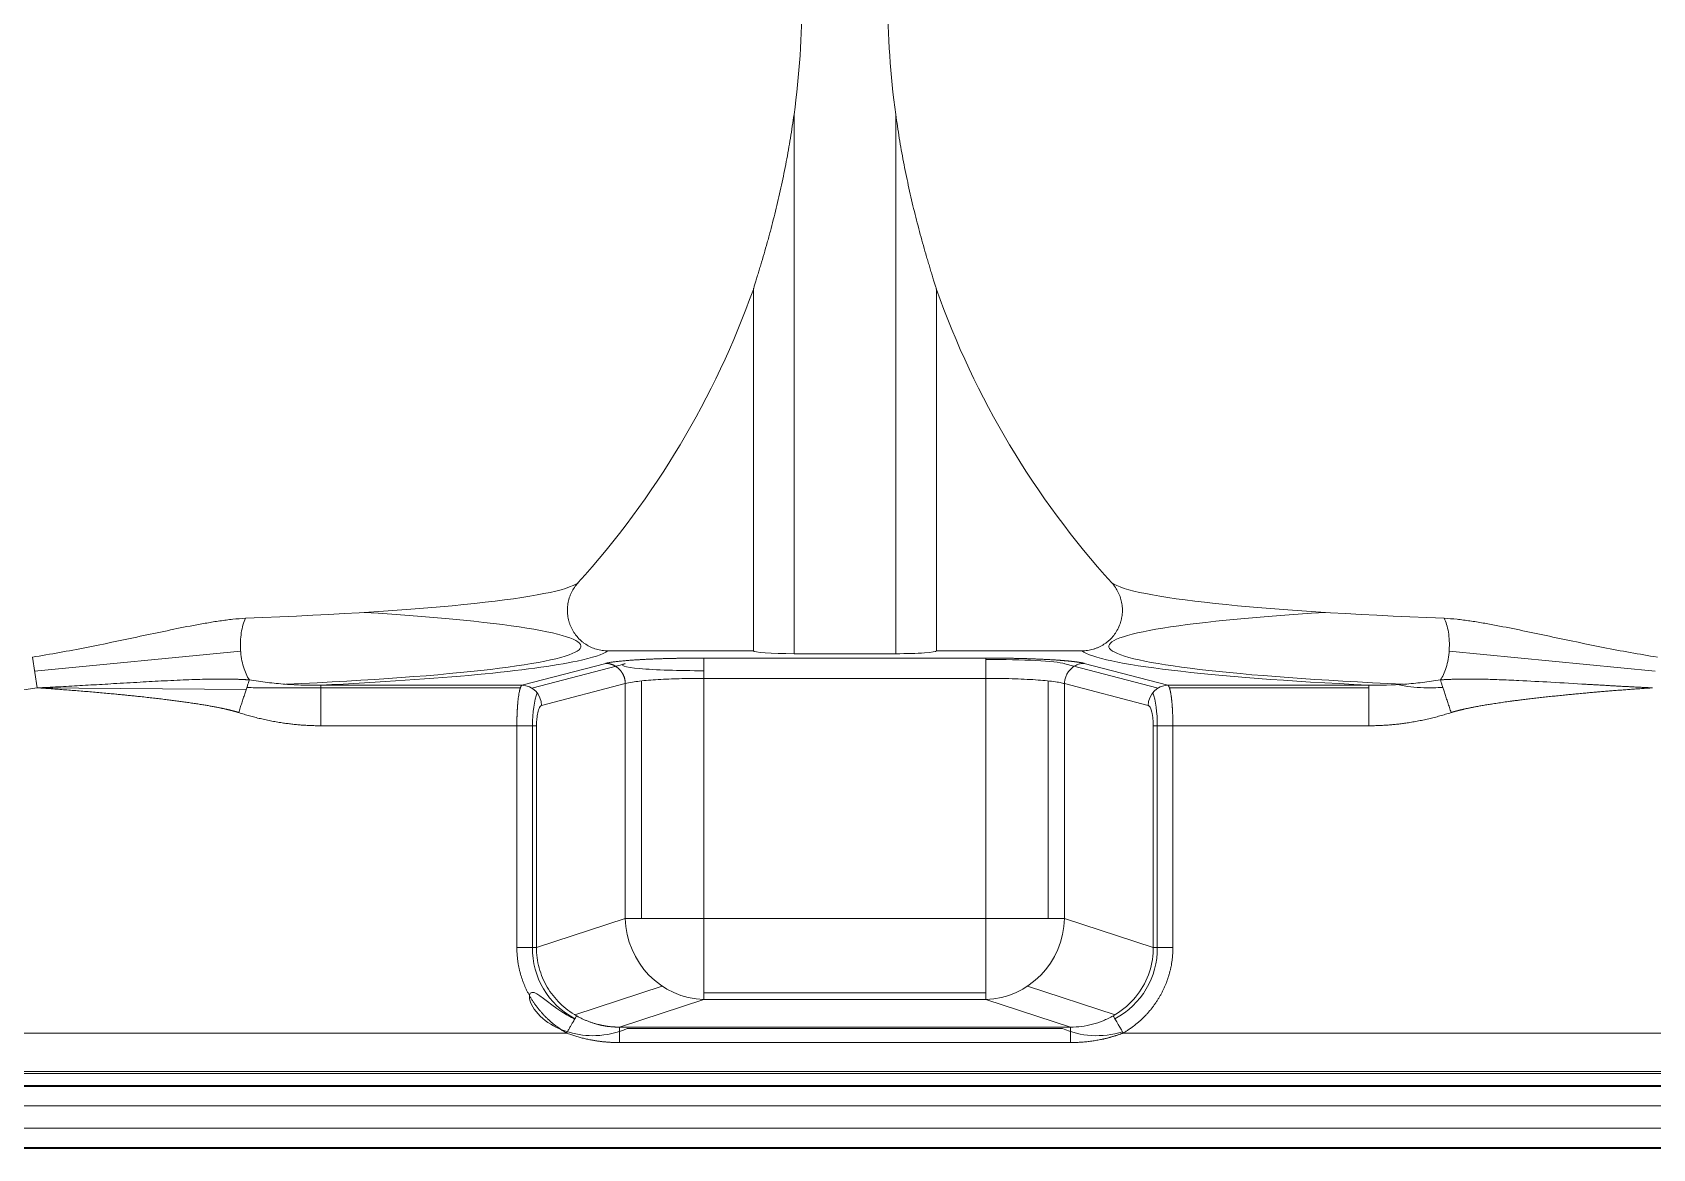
# Model space of a CAD drawing. Header units: millimetres. Extents: x 409 to 2276, y 1039 to 1674.
# Drawn here: x 1660.65 to 1700.48, y 1388.84 to 1416.27 of the extents above; entities that cross this region are included whole.
import ezdxf

# ---------------------------------------------------------------- set-up
doc = ezdxf.new("R2010")
doc.units = ezdxf.units.MM
doc.layers.add('粗实线层', color=7, linetype='Continuous', lineweight=35)

msp = doc.modelspace()

# ---------------------------------------------------------------- linework, layer by layer
at = {"layer": '粗实线层', "lineweight": 20}
for p, q in [((1679.376, 1414.256), (1679.376, 1401)), ((1681.876, 1401), (1681.876, 1414.256)), ((1678.376, 1409.954), (1678.376, 1401.07)), ((1682.876, 1401.07), (1682.876, 1409.954)), ((1660.654, 1400.917), (1660.772, 1400.161)), ((1665.774, 1401.061), (1660.709, 1400.569)), ((1672.688, 1400.226), (1674.746, 1400.763)), ((1675.223, 1400.755), (1672.927, 1400.156)), ((1678.376, 1401.07), (1674.803, 1401.07)), ((1677.161, 1400.893), (1684.092, 1400.893)), ((1677.161, 1400.893), (1677.161, 1400.394)), ((1681.876, 1401), (1679.376, 1401)), ((1686.45, 1401.07), (1682.876, 1401.07)), ((1688.325, 1400.156), (1686.03, 1400.755)), ((1686.506, 1400.763), (1688.565, 1400.226)), ((1700.544, 1400.569), (1695.479, 1401.065)), ((1675.626, 1394.494), (1675.626, 1400.332)), ((1677.161, 1400.394), (1684.092, 1400.394)), ((1677.161, 1394.494), (1677.161, 1400.394)), ((1684.092, 1400.394), (1684.092, 1394.494)), ((1685.626, 1400.331), (1685.626, 1394.494)), ((1660.775, 1400.161), (1665.911, 1400.124)), ((1666.333, 1400.161), (1672.649, 1400.161)), ((1672.688, 1400.226), (1667.744, 1400.226)), ((1673.171, 1399.727), (1675.229, 1400.265)), ((1675.229, 1394.494), (1675.229, 1400.265)), ((1686.023, 1400.265), (1686.023, 1394.494)), ((1686.023, 1400.265), (1688.082, 1399.727)), ((1693.509, 1400.226), (1688.565, 1400.226)), ((1688.604, 1400.161), (1693.509, 1400.161)), ((1693.509, 1399.229), (1693.509, 1400.226)), ((1672.563, 1399.229), (1667.744, 1399.229)), ((1672.563, 1399.229), (1673.046, 1399.229)), ((1672.563, 1393.781), (1672.563, 1399.229)), ((1672.947, 1393.781), (1672.947, 1399.229)), ((1673.046, 1393.781), (1673.046, 1399.229)), ((1688.689, 1399.229), (1688.206, 1399.229)), ((1688.206, 1399.229), (1688.206, 1393.781)), ((1688.306, 1399.229), (1688.306, 1393.781)), ((1693.509, 1399.229), (1688.689, 1399.229)), ((1688.689, 1399.229), (1688.689, 1393.781)), ((1673.046, 1393.781), (1675.229, 1394.494)), ((1677.161, 1394.494), (1675.229, 1394.494)), ((1684.092, 1394.494), (1677.161, 1394.494)), ((1677.161, 1394.494), (1677.161, 1392.501)), ((1684.092, 1394.494), (1686.023, 1394.494)), ((1684.092, 1394.494), (1684.092, 1392.501)), ((1688.206, 1393.781), (1686.023, 1394.494)), ((1676.137, 1392.828), (1673.987, 1392.126)), ((1685.116, 1392.828), (1687.266, 1392.126)), ((1675.082, 1391.823), (1677.161, 1392.501)), ((1684.092, 1392.661), (1677.161, 1392.661)), ((1684.092, 1392.501), (1677.161, 1392.501)), ((1686.171, 1391.823), (1684.092, 1392.501)), ((1631.784, 1391.677), (1673.786, 1391.677)), ((1686.171, 1391.823), (1675.082, 1391.823)), ((1675.275, 1391.786), (1685.976, 1391.786)), ((1687.467, 1391.677), (1729.468, 1391.677)), ((1686.171, 1391.442), (1675.082, 1391.442)), ((1638.796, 1390.728), (1722.457, 1390.728)), ((1631.73, 1390.386), (1729.523, 1390.386)), ((1729.523, 1390.361), (1631.73, 1390.361)), ((1638.797, 1390.678), (1722.456, 1390.678)), ((1631.73, 1389.886), (1729.523, 1389.886)), ((1632.091, 1389.335), (1729.162, 1389.335)), ((1729.162, 1388.861), (1632.091, 1388.861)), ((1632.091, 1388.836), (1729.162, 1388.836))]:
    msp.add_line(p, q, dxfattribs=at)
for centre, radius, start, end in [((1658.126, 1417.161), 21.448, 352.2163, 0), ((1703.126, 1417.161), 21.448, 180, 187.7837), ((1658.126, 1417.161), 21.494, 317.867, 340.4099), ((1703.126, 1417.161), 21.494, 199.5901, 222.133), ((1658.126, 1417.161), 17.205, 261.1539, 278.8461)]:
    msp.add_arc(centre, radius, start, end, dxfattribs=at)
for centre, major_axis, ratio, start_param, end_param in [((1658.126, 1402.847), (16.011, 0), 0.069756, 5.218735, 6.18907), ((1703.126, 1402.847), (16.011, 0), 0.069756, 3.235708, 4.206043), ((1658.126, 1401.183), (-16.011, 0), 0.069756, 2.150258, 3.981632), ((1703.126, 1401.183), (-16.011, 0), 0.069756, 5.443277, 7.274399), ((1658.126, 1401.183), (16.755, 0), 0.069756, 5.323749, 5.96652), ((1658.126, 1401.183), (16.755, 0), 0.069756, 5.96652, 6.186275), ((1677.161, 1400.721), (-2, 0), 0.069927, 6.033748, 7.853982), ((1679.376, 1401.07), (-1, 0), 0.069927, 0, 1.570796), ((1681.876, 1401.07), (-1, 0), 0.069927, 1.570796, 3.141593), ((1684.092, 1400.721), (-2, 0), 0.069927, 3.391029, 4.712389), ((1703.126, 1401.183), (16.755, 0), 0.069756, 3.238503, 4.101029), ((1672.688, 1399.727), (-0.126, 0.484), 0.96373, 4.465994, 6.018735), ((1673.215, 1399.229), (0, 1), 0.267949, 0.6233, 1.570796), ((1688.565, 1399.727), (0.126, 0.484), 0.96373, 0.26445, 1.817191), ((1688.038, 1399.229), (0, 1), 0.267949, 4.712389, 5.659885), ((1677.161, 1394.494), (-0.621, 1.901), 0.962495, 1.266303, 2.81454), ((1684.092, 1394.494), (-0.621, -1.901), 0.962495, 0.327053, 1.87529), ((1675.017, 1393.794), (1.975, 0.645), 0.962495, 2.820948, 3.888735), ((1686.235, 1393.794), (-1.975, 0.645), 0.962495, 2.394452, 3.462237), ((1687.467, 1391.677), (0.251, -0.432), 0.000002, 3.348724, 4.712391)]:
    msp.add_ellipse(centre, major_axis=major_axis, ratio=ratio, start_param=start_param, end_param=end_param, dxfattribs=at)
for points, degree, knots in [([(1678.376, 1409.954), (1678.376, 1409.956), (1678.377, 1409.961), (1678.38, 1409.971), (1678.381, 1409.975), (1678.384, 1409.984), (1678.385, 1409.989), (1678.39, 1410.006), (1678.394, 1410.019), (1678.402, 1410.047), (1678.407, 1410.063), (1678.417, 1410.095), (1678.422, 1410.113), (1678.433, 1410.148), (1678.439, 1410.167), (1678.457, 1410.224), (1678.469, 1410.263), (1678.494, 1410.346), (1678.507, 1410.388), (1678.533, 1410.473), (1678.546, 1410.516), (1678.586, 1410.648), (1678.612, 1410.737), (1678.665, 1410.918), (1678.691, 1411.01), (1678.73, 1411.15), (1678.743, 1411.196), (1678.769, 1411.29), (1678.781, 1411.337), (1678.819, 1411.477), (1678.843, 1411.571), (1678.891, 1411.759), (1678.915, 1411.854), (1678.984, 1412.138), (1679.027, 1412.328), (1679.11, 1412.71), (1679.149, 1412.902), (1679.223, 1413.286), (1679.257, 1413.479), (1679.32, 1413.867), (1679.35, 1414.061), (1679.376, 1414.256)], 3, [0, 0, 0, 0, 0.015625, 0.015625, 0.023438, 0.023438, 0.03125, 0.03125, 0.046875, 0.046875, 0.0625, 0.0625, 0.078125, 0.078125, 0.09375, 0.09375, 0.125, 0.125, 0.15625, 0.15625, 0.1875, 0.1875, 0.25, 0.25, 0.3125, 0.3125, 0.34375, 0.34375, 0.375, 0.375, 0.4375, 0.4375, 0.5, 0.5, 0.625, 0.625, 0.75, 0.75, 0.875, 0.875, 1, 1, 1, 1]), ([(1681.876, 1414.256), (1681.903, 1414.061), (1681.932, 1413.867), (1681.996, 1413.478), (1682.03, 1413.285), (1682.104, 1412.899), (1682.143, 1412.706), (1682.206, 1412.418), (1682.227, 1412.322), (1682.271, 1412.131), (1682.293, 1412.036), (1682.34, 1411.846), (1682.363, 1411.752), (1682.411, 1411.564), (1682.436, 1411.47), (1682.485, 1411.284), (1682.511, 1411.191), (1682.562, 1411.008), (1682.588, 1410.916), (1682.628, 1410.78), (1682.641, 1410.735), (1682.668, 1410.646), (1682.681, 1410.601), (1682.707, 1410.513), (1682.72, 1410.47), (1682.746, 1410.384), (1682.759, 1410.342), (1682.784, 1410.261), (1682.797, 1410.222), (1682.814, 1410.166), (1682.819, 1410.148), (1682.83, 1410.112), (1682.836, 1410.095), (1682.846, 1410.063), (1682.85, 1410.047), (1682.859, 1410.019), (1682.863, 1410.006), (1682.868, 1409.989), (1682.869, 1409.984), (1682.872, 1409.975), (1682.873, 1409.971), (1682.875, 1409.961), (1682.876, 1409.956), (1682.876, 1409.954)], 3, [0, 0, 0, 0, 0.125, 0.125, 0.25, 0.25, 0.375, 0.375, 0.4375, 0.4375, 0.5, 0.5, 0.5625, 0.5625, 0.625, 0.625, 0.6875, 0.6875, 0.75, 0.75, 0.78125, 0.78125, 0.8125, 0.8125, 0.84375, 0.84375, 0.875, 0.875, 0.90625, 0.90625, 0.921875, 0.921875, 0.9375, 0.9375, 0.953125, 0.953125, 0.96875, 0.96875, 0.976562, 0.976562, 0.984375, 0.984375, 1, 1, 1, 1]), ([(1674.066, 1402.742), (1674.034, 1402.706), (1673.974, 1402.63), (1673.927, 1402.547), (1673.9, 1402.493), (1673.895, 1402.482), (1673.886, 1402.46), (1673.881, 1402.449), (1673.868, 1402.415), (1673.859, 1402.392), (1673.838, 1402.324), (1673.827, 1402.277), (1673.815, 1402.206), (1673.812, 1402.182), (1673.807, 1402.134), (1673.806, 1402.11), (1673.804, 1402.038), (1673.809, 1401.942), (1673.828, 1401.848), (1673.844, 1401.79), (1673.847, 1401.778), (1673.855, 1401.755), (1673.866, 1401.721), (1673.879, 1401.687), (1673.908, 1401.621), (1673.931, 1401.579), (1673.962, 1401.528), (1673.969, 1401.518), (1673.983, 1401.498), (1673.99, 1401.488), (1674.011, 1401.459), (1674.026, 1401.44), (1674.073, 1401.385), (1674.106, 1401.351), (1674.16, 1401.303), (1674.179, 1401.288), (1674.217, 1401.259), (1674.237, 1401.245), (1674.298, 1401.206), (1674.382, 1401.159), (1674.471, 1401.125), (1674.541, 1401.105), (1674.564, 1401.099), (1674.612, 1401.088), (1674.635, 1401.084), (1674.707, 1401.074), (1674.755, 1401.07), (1674.803, 1401.07)], 3, [0, 0, 0, 0, 0.0625, 0.125, 0.125, 0.140625, 0.140625, 0.15625, 0.15625, 0.1875, 0.1875, 0.25, 0.25, 0.28125, 0.28125, 0.3125, 0.3125, 0.375, 0.4375, 0.4375, 0.453125, 0.453125, 0.46875, 0.5, 0.5, 0.5625, 0.5625, 0.578125, 0.578125, 0.59375, 0.59375, 0.625, 0.625, 0.6875, 0.6875, 0.71875, 0.71875, 0.75, 0.75, 0.8125, 0.875, 0.875, 0.90625, 0.90625, 0.9375, 0.9375, 1, 1, 1, 1]), ([(1686.45, 1401.07), (1686.498, 1401.07), (1686.594, 1401.077), (1686.687, 1401.098), (1686.745, 1401.115), (1686.757, 1401.118), (1686.78, 1401.126), (1686.791, 1401.13), (1686.825, 1401.143), (1686.847, 1401.152), (1686.913, 1401.182), (1686.954, 1401.205), (1687.015, 1401.244), (1687.034, 1401.258), (1687.073, 1401.287), (1687.092, 1401.303), (1687.146, 1401.35), (1687.213, 1401.419), (1687.27, 1401.496), (1687.322, 1401.578), (1687.344, 1401.621), (1687.383, 1401.708), (1687.399, 1401.754), (1687.415, 1401.812), (1687.418, 1401.823), (1687.423, 1401.847), (1687.426, 1401.859), (1687.433, 1401.894), (1687.437, 1401.918), (1687.446, 1401.989), (1687.448, 1402.037), (1687.447, 1402.109), (1687.446, 1402.133), (1687.441, 1402.181), (1687.438, 1402.205), (1687.426, 1402.277), (1687.404, 1402.37), (1687.368, 1402.459), (1687.326, 1402.546), (1687.302, 1402.588), (1687.249, 1402.668), (1687.219, 1402.706), (1687.186, 1402.742)], 3, [0, 0, 0, 0, 0.0625, 0.125, 0.125, 0.140625, 0.140625, 0.15625, 0.15625, 0.1875, 0.1875, 0.25, 0.25, 0.28125, 0.28125, 0.3125, 0.3125, 0.375, 0.4375, 0.4375, 0.5, 0.5, 0.5625, 0.5625, 0.578125, 0.578125, 0.59375, 0.59375, 0.625, 0.625, 0.6875, 0.6875, 0.71875, 0.71875, 0.75, 0.75, 0.8125, 0.875, 0.875, 0.9375, 0.9375, 1, 1, 1, 1]), ([(1665.891, 1401.87), (1665.789, 1401.866), (1665.685, 1401.858), (1665.527, 1401.841), (1665.474, 1401.834), (1665.368, 1401.821), (1665.208, 1401.799), (1665.047, 1401.773), (1664.832, 1401.736), (1664.724, 1401.717), (1664.399, 1401.655), (1664.182, 1401.611), (1663.745, 1401.521), (1663.526, 1401.475), (1663.087, 1401.381), (1662.867, 1401.335), (1662.426, 1401.243), (1662.205, 1401.198), (1661.542, 1401.067), (1661.099, 1400.986), (1660.654, 1400.917)], 3, [0, 0, 0, 0, 0.0625, 0.0625, 0.09375, 0.09375, 0.125, 0.1875, 0.1875, 0.25, 0.25, 0.375, 0.375, 0.5, 0.5, 0.625, 0.625, 0.75, 0.75, 1, 1, 1, 1]), ([(1665.891, 1401.87), (1665.868, 1401.82), (1665.848, 1401.764), (1665.813, 1401.643), (1665.799, 1401.579), (1665.779, 1401.444), (1665.772, 1401.374), (1665.766, 1401.232), (1665.767, 1401.16), (1665.776, 1401.017), (1665.784, 1400.946), (1665.808, 1400.808), (1665.824, 1400.741), (1665.861, 1400.615), (1665.883, 1400.556), (1665.931, 1400.448), (1665.959, 1400.399), (1665.988, 1400.356)], 3, [0, 0, 0, 0, 0.125, 0.125, 0.25, 0.25, 0.375, 0.375, 0.5, 0.5, 0.625, 0.625, 0.75, 0.75, 0.875, 0.875, 1, 1, 1, 1]), ([(1695.361, 1401.87), (1695.382, 1401.826), (1695.401, 1401.775), (1695.435, 1401.661), (1695.449, 1401.598), (1695.472, 1401.463), (1695.479, 1401.391), (1695.486, 1401.241), (1695.486, 1401.164), (1695.476, 1401.012), (1695.467, 1400.936), (1695.441, 1400.791), (1695.424, 1400.723), (1695.385, 1400.596), (1695.363, 1400.539), (1695.316, 1400.438), (1695.29, 1400.393), (1695.265, 1400.356)], 3, [0, 0, 0, 0, 0.125, 0.125, 0.25, 0.25, 0.375, 0.375, 0.5, 0.5, 0.625, 0.625, 0.75, 0.75, 0.875, 0.875, 1, 1, 1, 1]), ([(1700.598, 1400.917), (1700.154, 1400.986), (1699.71, 1401.067), (1699.047, 1401.198), (1698.827, 1401.243), (1698.386, 1401.335), (1698.166, 1401.381), (1697.727, 1401.474), (1697.508, 1401.521), (1697.071, 1401.611), (1696.853, 1401.655), (1696.528, 1401.716), (1696.42, 1401.736), (1696.205, 1401.773), (1696.045, 1401.799), (1695.885, 1401.821), (1695.779, 1401.834), (1695.726, 1401.841), (1695.568, 1401.858), (1695.463, 1401.866), (1695.361, 1401.87)], 3, [0, 0, 0, 0, 0.25, 0.25, 0.375, 0.375, 0.5, 0.5, 0.625, 0.625, 0.75, 0.75, 0.8125, 0.8125, 0.875, 0.90625, 0.90625, 0.9375, 0.9375, 1, 1, 1, 1]), ([(1674.746, 1400.763), (1674.864, 1400.794), (1675.389, 1400.845), (1675.754, 1400.863), (1676.086, 1400.878), (1676.473, 1400.886), (1676.81, 1400.893), (1677.161, 1400.893)], 2, [0, 0, 0, 0.25, 0.5, 0.5, 0.75, 0.75, 1, 1, 1]), ([(1684.092, 1400.893), (1684.526, 1400.893), (1685.128, 1400.878), (1685.506, 1400.863), (1685.67, 1400.854), (1685.83, 1400.845), (1685.971, 1400.833), (1686.103, 1400.823), (1686.211, 1400.811), (1686.408, 1400.789), (1686.506, 1400.763)], 2, [0, 0, 0, 0.25, 0.375, 0.5, 0.5, 0.625, 0.625, 0.75, 0.75, 1, 1, 1]), ([(1686.506, 1400.763), (1686.475, 1400.763), (1686.444, 1400.759), (1686.383, 1400.746), (1686.353, 1400.736), (1686.295, 1400.71), (1686.267, 1400.695), (1686.215, 1400.658), (1686.19, 1400.637), (1686.146, 1400.591), (1686.126, 1400.566), (1686.09, 1400.512), (1686.075, 1400.483), (1686.05, 1400.424), (1686.041, 1400.393), (1686.028, 1400.329), (1686.024, 1400.297), (1686.023, 1400.265)], 3, [0, 0, 0, 0, 0.125, 0.125, 0.25, 0.25, 0.375, 0.375, 0.5, 0.5, 0.625, 0.625, 0.75, 0.75, 0.875, 0.875, 1, 1, 1, 1]), ([(1665.987, 1400.356), (1665.982, 1400.356), (1665.971, 1400.357), (1665.954, 1400.358), (1665.938, 1400.359), (1665.923, 1400.36), (1665.907, 1400.361), (1665.892, 1400.362), (1665.872, 1400.363), (1665.845, 1400.365), (1665.809, 1400.367), (1665.77, 1400.368), (1665.729, 1400.37), (1665.689, 1400.372), (1665.65, 1400.373), (1665.614, 1400.375), (1665.58, 1400.375), (1665.519, 1400.377), (1665.429, 1400.377), (1665.304, 1400.378), (1665.168, 1400.377), (1664.99, 1400.374), (1664.767, 1400.369), (1664.496, 1400.36), (1664.204, 1400.348), (1663.803, 1400.329), (1663.284, 1400.3), (1662.774, 1400.271), (1662.372, 1400.247), (1662.095, 1400.231), (1661.823, 1400.215), (1661.555, 1400.2), (1661.29, 1400.186), (1661.03, 1400.173), (1660.858, 1400.165), (1660.772, 1400.161)], 3, [0, 0, 0, 0, 0.003397, 0.006742, 0.010013, 0.01319, 0.016269, 0.019258, 0.022167, 0.028269, 0.035367, 0.043559, 0.051726, 0.059611, 0.067154, 0.074307, 0.081038, 0.087337, 0.109517, 0.133752, 0.160054, 0.188347, 0.236519, 0.288546, 0.344447, 0.404251, 0.518233, 0.64214, 0.695609, 0.748285, 0.800179, 0.851291, 0.901629, 0.951199, 1, 1, 1, 1]), ([(1665.725, 1399.553), (1665.737, 1399.591), (1665.75, 1399.63), (1665.775, 1399.708), (1665.788, 1399.747), (1665.813, 1399.825), (1665.826, 1399.863), (1665.85, 1399.939), (1665.862, 1399.976), (1665.886, 1400.047), (1665.897, 1400.081), (1665.918, 1400.147), (1665.929, 1400.178), (1665.948, 1400.236), (1665.957, 1400.263), (1665.973, 1400.313), (1665.981, 1400.335), (1665.987, 1400.356)], 3, [0, 0, 0, 0, 0.125, 0.125, 0.25, 0.25, 0.375, 0.375, 0.5, 0.5, 0.625, 0.625, 0.75, 0.75, 0.875, 0.875, 1, 1, 1, 1]), ([(1667.744, 1400.226), (1667.6, 1400.223), (1667.455, 1400.224), (1667.163, 1400.233), (1667.017, 1400.24), (1666.723, 1400.262), (1666.576, 1400.276), (1666.282, 1400.311), (1666.134, 1400.332), (1665.988, 1400.356)], 3, [0, 0, 0, 0, 0.25, 0.25, 0.5, 0.5, 0.75, 0.75, 1, 1, 1, 1]), ([(1675.229, 1400.265), (1675.27, 1400.278), (1675.409, 1400.308), (1675.767, 1400.349), (1676.268, 1400.379), (1676.749, 1400.392), (1677.046, 1400.394), (1677.161, 1400.394)], 3, [0, 0, 0, 0, 0.180925, 0.427294, 0.659828, 0.867702, 1, 1, 1, 1]), ([(1684.092, 1400.394), (1684.201, 1400.394), (1684.31, 1400.393), (1684.526, 1400.39), (1684.632, 1400.388), (1684.839, 1400.382), (1684.939, 1400.378), (1685.132, 1400.369), (1685.224, 1400.364), (1685.397, 1400.352), (1685.478, 1400.346), (1685.627, 1400.332), (1685.763, 1400.317), (1685.869, 1400.3), (1685.959, 1400.283), (1685.995, 1400.274), (1686.023, 1400.265)], 3, [0, 0, 0, 0, 0.125, 0.125, 0.25, 0.25, 0.375, 0.375, 0.5, 0.5, 0.625, 0.625, 0.75, 0.875, 0.875, 1, 1, 1, 1]), ([(1695.264, 1400.356), (1695.117, 1400.332), (1694.97, 1400.311), (1694.676, 1400.276), (1694.529, 1400.262), (1694.089, 1400.229), (1693.797, 1400.221), (1693.509, 1400.226)], 3, [0, 0, 0, 0, 0.25, 0.25, 0.5, 0.5, 1, 1, 1, 1]), ([(1700.481, 1400.161), (1700.443, 1400.163), (1700.368, 1400.166), (1700.256, 1400.172), (1700.142, 1400.177), (1700.028, 1400.183), (1699.914, 1400.189), (1699.798, 1400.195), (1699.682, 1400.201), (1699.565, 1400.208), (1699.448, 1400.214), (1699.33, 1400.221), (1699.211, 1400.228), (1699.091, 1400.235), (1698.971, 1400.242), (1698.601, 1400.263), (1698.008, 1400.298), (1697.372, 1400.333), (1696.948, 1400.352), (1696.712, 1400.362), (1696.491, 1400.369), (1696.297, 1400.374), (1696.127, 1400.376), (1695.984, 1400.378), (1695.853, 1400.378), (1695.755, 1400.377), (1695.684, 1400.376), (1695.638, 1400.374), (1695.591, 1400.373), (1695.545, 1400.371), (1695.504, 1400.369), (1695.468, 1400.368), (1695.438, 1400.366), (1695.41, 1400.365), (1695.383, 1400.363), (1695.356, 1400.362), (1695.327, 1400.36), (1695.296, 1400.358), (1695.275, 1400.356), (1695.264, 1400.356)], 3, [0, 0, 0, 0, 0.021312, 0.042753, 0.064328, 0.086036, 0.107874, 0.129843, 0.151945, 0.174179, 0.196547, 0.219048, 0.241683, 0.264453, 0.287356, 0.310396, 0.476272, 0.626253, 0.674308, 0.719526, 0.761906, 0.801442, 0.831723, 0.85953, 0.884793, 0.907719, 0.916755, 0.925878, 0.935012, 0.944082, 0.953029, 0.959398, 0.965342, 0.970917, 0.97613, 0.981452, 0.987225, 0.993444, 1, 1, 1, 1]), ([(1695.528, 1399.553), (1695.514, 1399.594), (1695.501, 1399.635), (1695.474, 1399.717), (1695.461, 1399.757), (1695.434, 1399.837), (1695.421, 1399.876), (1695.396, 1399.953), (1695.384, 1399.99), (1695.361, 1400.06), (1695.35, 1400.094), (1695.329, 1400.157), (1695.32, 1400.187), (1695.301, 1400.243), (1695.293, 1400.268), (1695.278, 1400.315), (1695.271, 1400.337), (1695.264, 1400.356)], 3, [0, 0, 0, 0, 0.125, 0.125, 0.25, 0.25, 0.375, 0.375, 0.5, 0.5, 0.625, 0.625, 0.75, 0.75, 0.875, 0.875, 1, 1, 1, 1]), ([(1665.725, 1399.553), (1665.621, 1399.589), (1665.395, 1399.641), (1665.209, 1399.683), (1664.931, 1399.73), (1664.462, 1399.81), (1663.854, 1399.883), (1663.308, 1399.949), (1662.634, 1400.013), (1661.698, 1400.101), (1660.772, 1400.161)], 2, [0, 0, 0, 0.125, 0.125, 0.25, 0.25, 0.5, 0.5, 0.75, 0.75, 1, 1, 1]), ([(1672.563, 1399.229), (1672.563, 1399.234), (1672.563, 1399.243), (1672.563, 1399.258), (1672.563, 1399.272), (1672.563, 1399.287), (1672.564, 1399.302), (1672.564, 1399.316), (1672.564, 1399.331), (1672.564, 1399.345), (1672.564, 1399.36), (1672.565, 1399.375), (1672.565, 1399.389), (1672.565, 1399.404), (1672.566, 1399.418), (1672.566, 1399.433), (1672.566, 1399.448), (1672.567, 1399.462), (1672.567, 1399.477), (1672.568, 1399.491), (1672.568, 1399.505), (1672.569, 1399.52), (1672.57, 1399.534), (1672.57, 1399.548), (1672.571, 1399.563), (1672.572, 1399.577), (1672.572, 1399.591), (1672.573, 1399.605), (1672.574, 1399.619), (1672.575, 1399.633), (1672.575, 1399.647), (1672.576, 1399.661), (1672.577, 1399.674), (1672.578, 1399.688), (1672.579, 1399.701), (1672.58, 1399.715), (1672.581, 1399.728), (1672.582, 1399.741), (1672.583, 1399.755), (1672.584, 1399.768), (1672.585, 1399.781), (1672.589, 1399.816), (1672.594, 1399.872), (1672.603, 1399.945), (1672.614, 1400.014), (1672.622, 1400.058), (1672.628, 1400.084), (1672.63, 1400.095), (1672.633, 1400.105), (1672.635, 1400.115), (1672.638, 1400.125), (1672.641, 1400.135), (1672.644, 1400.145), (1672.647, 1400.155), (1672.65, 1400.164), (1672.653, 1400.173), (1672.657, 1400.182), (1672.66, 1400.189), (1672.664, 1400.197), (1672.667, 1400.204), (1672.671, 1400.21), (1672.675, 1400.215), (1672.679, 1400.22), (1672.683, 1400.224), (1672.686, 1400.225), (1672.688, 1400.226)], 3, [0, 0, 0, 0, 0.00965, 0.019316, 0.028998, 0.038695, 0.048408, 0.058136, 0.06788, 0.077641, 0.087417, 0.097208, 0.107016, 0.11684, 0.12668, 0.136535, 0.146407, 0.156295, 0.166199, 0.176119, 0.186056, 0.196008, 0.205977, 0.215963, 0.225964, 0.235982, 0.246017, 0.256068, 0.266135, 0.276219, 0.286319, 0.296436, 0.30657, 0.31672, 0.326887, 0.337071, 0.347272, 0.357489, 0.367723, 0.377974, 0.388242, 0.398527, 0.462553, 0.52902, 0.597936, 0.669305, 0.68245, 0.696068, 0.71016, 0.724724, 0.739762, 0.755274, 0.771258, 0.787716, 0.804648, 0.822053, 0.839931, 0.858282, 0.877107, 0.896406, 0.916178, 0.936423, 0.957142, 0.978334, 1, 1, 1, 1]), ([(1688.565, 1400.226), (1688.566, 1400.226), (1688.567, 1400.225), (1688.569, 1400.224), (1688.571, 1400.222), (1688.573, 1400.22), (1688.575, 1400.218), (1688.577, 1400.215), (1688.579, 1400.213), (1688.581, 1400.21), (1688.583, 1400.207), (1688.585, 1400.204), (1688.587, 1400.2), (1688.589, 1400.197), (1688.591, 1400.193), (1688.593, 1400.189), (1688.595, 1400.185), (1688.596, 1400.181), (1688.598, 1400.176), (1688.6, 1400.172), (1688.602, 1400.167), (1688.603, 1400.163), (1688.605, 1400.158), (1688.606, 1400.153), (1688.608, 1400.148), (1688.61, 1400.143), (1688.611, 1400.138), (1688.613, 1400.132), (1688.614, 1400.127), (1688.616, 1400.121), (1688.617, 1400.116), (1688.619, 1400.11), (1688.62, 1400.105), (1688.621, 1400.099), (1688.623, 1400.093), (1688.624, 1400.087), (1688.625, 1400.082), (1688.627, 1400.076), (1688.628, 1400.07), (1688.629, 1400.064), (1688.63, 1400.058), (1688.631, 1400.052), (1688.633, 1400.046), (1688.634, 1400.04), (1688.635, 1400.034), (1688.636, 1400.029), (1688.637, 1400.023), (1688.639, 1400.012), (1688.641, 1399.996), (1688.645, 1399.974), (1688.648, 1399.951), (1688.651, 1399.928), (1688.654, 1399.904), (1688.657, 1399.88), (1688.66, 1399.855), (1688.662, 1399.829), (1688.665, 1399.803), (1688.667, 1399.776), (1688.67, 1399.749), (1688.672, 1399.722), (1688.674, 1399.694), (1688.676, 1399.666), (1688.677, 1399.638), (1688.679, 1399.609), (1688.681, 1399.58), (1688.682, 1399.551), (1688.683, 1399.522), (1688.685, 1399.493), (1688.686, 1399.463), (1688.686, 1399.434), (1688.687, 1399.405), (1688.688, 1399.375), (1688.688, 1399.346), (1688.689, 1399.316), (1688.689, 1399.287), (1688.689, 1399.258), (1688.689, 1399.238), (1688.689, 1399.229)], 3, [0, 0, 0, 0, 0.01082, 0.021542, 0.032167, 0.042694, 0.053123, 0.063455, 0.073689, 0.083825, 0.093864, 0.103805, 0.113648, 0.123394, 0.133042, 0.142592, 0.152045, 0.1614, 0.170657, 0.179817, 0.188879, 0.197844, 0.20671, 0.215479, 0.224151, 0.232725, 0.241201, 0.24958, 0.257861, 0.266044, 0.27413, 0.282118, 0.290008, 0.297801, 0.305496, 0.313094, 0.320594, 0.327997, 0.335301, 0.342509, 0.349618, 0.356631, 0.363545, 0.370362, 0.377081, 0.383703, 0.390228, 0.396654, 0.419027, 0.441285, 0.46343, 0.485461, 0.507378, 0.529182, 0.550873, 0.572451, 0.593916, 0.61527, 0.636511, 0.65764, 0.678658, 0.699565, 0.72036, 0.741045, 0.761619, 0.782083, 0.802437, 0.822682, 0.842817, 0.862843, 0.882761, 0.90257, 0.922271, 0.941864, 0.96135, 0.980728, 1, 1, 1, 1]), ([(1695.324, 1400.173), (1695.169, 1400.161), (1695.013, 1400.158), (1694.643, 1400.171), (1694.425, 1400.194), (1694.213, 1400.24)], 3, [0, 0, 0, 0, 0.419543, 0.419543, 1, 1, 1, 1]), ([(1700.481, 1400.161), (1699.648, 1400.107), (1698.855, 1400.035), (1697.94, 1399.952), (1697.234, 1399.863), (1696.631, 1399.787), (1696.184, 1399.706), (1695.985, 1399.67), (1695.805, 1399.628), (1695.617, 1399.584), (1695.528, 1399.553)], 2, [0, 0, 0, 0.25, 0.25, 0.5, 0.5, 0.75, 0.75, 0.875, 0.875, 1, 1, 1]), ([(1667.744, 1399.229), (1667.264, 1399.229), (1666.774, 1399.304), (1666.231, 1399.387), (1665.725, 1399.553)], 2, [0, 0, 0, 0.5, 0.5, 1, 1, 1]), ([(1695.528, 1399.553), (1695.012, 1399.385), (1694.472, 1399.303), (1693.987, 1399.229), (1693.509, 1399.229)], 2, [0, 0, 0, 0.5, 0.5, 1, 1, 1]), ([(1672.563, 1393.781), (1672.618, 1393.781), (1672.672, 1393.781), (1672.776, 1393.781), (1672.824, 1393.781), (1672.911, 1393.781), (1672.949, 1393.781), (1673.009, 1393.781), (1673.032, 1393.781), (1673.046, 1393.781)], 3, [0, 0, 0, 0, 0.25, 0.25, 0.5, 0.5, 0.75, 0.75, 1, 1, 1, 1]), ([(1673.786, 1391.677), (1673.502, 1391.841), (1673.047, 1392.297), (1672.888, 1392.572), (1672.729, 1392.845), (1672.563, 1393.46), (1672.563, 1393.781)], 2, [0, 0, 0, 0.25, 0.5, 0.5, 0.75, 1, 1, 1]), ([(1674.031, 1392.1), (1673.957, 1392.142), (1673.885, 1392.189), (1673.749, 1392.291), (1673.684, 1392.347), (1673.501, 1392.526), (1673.395, 1392.661), (1673.222, 1392.954), (1673.155, 1393.112), (1673.067, 1393.441), (1673.045, 1393.611), (1673.046, 1393.781)], 3, [0, 0, 0, 0, 0.125, 0.125, 0.25, 0.25, 0.5, 0.5, 0.75, 0.75, 1, 1, 1, 1]), ([(1688.206, 1393.781), (1688.207, 1393.761), (1688.204, 1393.53), (1688.119, 1393.092), (1687.796, 1392.535), (1687.451, 1392.235), (1687.243, 1392.112), (1687.221, 1392.1)], 3, [0, 0, 0, 0, 0.029787, 0.3387, 0.647827, 0.96284, 1, 1, 1, 1]), ([(1675.275, 1391.786), (1675.031, 1391.683), (1674.768, 1391.621), (1674.065, 1391.598), (1673.606, 1391.72), (1673.088, 1392.117), (1672.952, 1392.291), (1672.846, 1392.575), (1672.871, 1392.664), (1673.057, 1392.698), (1673.322, 1392.423), (1673.77, 1392.132), (1673.875, 1392.073), (1673.985, 1392.02)], 3, [0, 0, 0, 0, 0.154331, 0.154331, 0.412115, 0.412115, 0.541008, 0.541008, 0.6699, 0.6699, 0.927684, 0.927684, 1, 1, 1, 1]), ([(1673.786, 1391.677), (1673.799, 1391.699), (1673.812, 1391.723), (1673.84, 1391.77), (1673.854, 1391.794), (1673.881, 1391.841), (1673.894, 1391.864), (1673.92, 1391.908), (1673.932, 1391.929), (1673.955, 1391.969), (1673.966, 1391.987), (1673.985, 1392.021), (1673.994, 1392.035), (1674.009, 1392.061), (1674.015, 1392.071), (1674.025, 1392.089), (1674.029, 1392.095), (1674.031, 1392.1)], 3, [0, 0, 0, 0, 0.125, 0.125, 0.25, 0.25, 0.375, 0.375, 0.5, 0.5, 0.625, 0.625, 0.75, 0.75, 0.875, 0.875, 1, 1, 1, 1]), ([(1674.495, 1391.903), (1674.495, 1391.903), (1674.485, 1391.906), (1674.463, 1391.913), (1674.431, 1391.923), (1674.397, 1391.934), (1674.363, 1391.946), (1674.329, 1391.959), (1674.294, 1391.973), (1674.258, 1391.988), (1674.221, 1392.003), (1674.184, 1392.02), (1674.147, 1392.038), (1674.109, 1392.058), (1674.07, 1392.078), (1674.044, 1392.093), (1674.031, 1392.1)], 3, [0, 0, 0, 0, 0.000032, 0.065743, 0.133279, 0.202647, 0.273857, 0.34692, 0.42185, 0.498661, 0.577374, 0.658005, 0.740568, 0.825076, 0.911547, 1, 1, 1, 1]), ([(1687.221, 1392.1), (1687.14, 1392.054), (1687.057, 1392.013), (1686.887, 1391.943), (1686.8, 1391.914), (1686.623, 1391.867), (1686.534, 1391.85), (1686.353, 1391.827), (1686.262, 1391.822), (1686.171, 1391.823)], 3, [0, 0, 0, 0, 0.25, 0.25, 0.5, 0.5, 0.75, 0.75, 1, 1, 1, 1]), ([(1675.082, 1391.442), (1675.071, 1391.442), (1675.05, 1391.442), (1675.018, 1391.442), (1674.986, 1391.443), (1674.954, 1391.444), (1674.922, 1391.445), (1674.89, 1391.447), (1674.859, 1391.448), (1674.827, 1391.45), (1674.795, 1391.452), (1674.764, 1391.455), (1674.732, 1391.458), (1674.701, 1391.461), (1674.67, 1391.464), (1674.638, 1391.467), (1674.607, 1391.471), (1674.576, 1391.475), (1674.545, 1391.48), (1674.514, 1391.484), (1674.483, 1391.489), (1674.452, 1391.494), (1674.421, 1391.5), (1674.39, 1391.505), (1674.351, 1391.513), (1674.305, 1391.522), (1674.252, 1391.534), (1674.198, 1391.547), (1674.146, 1391.56), (1674.093, 1391.574), (1674.041, 1391.589), (1673.989, 1391.605), (1673.938, 1391.622), (1673.887, 1391.639), (1673.836, 1391.657), (1673.802, 1391.67), (1673.786, 1391.677)], 3, [0, 0, 0, 0, 0.024167, 0.048296, 0.072387, 0.096442, 0.120463, 0.144451, 0.168409, 0.192339, 0.216241, 0.240117, 0.26397, 0.287801, 0.311612, 0.335405, 0.359181, 0.382942, 0.406691, 0.430427, 0.454155, 0.477875, 0.501588, 0.525298, 0.549006, 0.590525, 0.631911, 0.673173, 0.714321, 0.755364, 0.796314, 0.837179, 0.87797, 0.918697, 0.95937, 1, 1, 1, 1]), ([(1675.082, 1391.823), (1675.074, 1391.823), (1675.06, 1391.823), (1675.037, 1391.823), (1675.015, 1391.823), (1674.993, 1391.824), (1674.971, 1391.825), (1674.948, 1391.826), (1674.926, 1391.827), (1674.903, 1391.829), (1674.881, 1391.831), (1674.858, 1391.833), (1674.836, 1391.836), (1674.813, 1391.838), (1674.791, 1391.841), (1674.768, 1391.844), (1674.745, 1391.848), (1674.723, 1391.851), (1674.7, 1391.855), (1674.677, 1391.86), (1674.655, 1391.864), (1674.632, 1391.869), (1674.609, 1391.874), (1674.586, 1391.879), (1674.564, 1391.885), (1674.541, 1391.891), (1674.518, 1391.897), (1674.503, 1391.901), (1674.495, 1391.903)], 3, [0, 0, 0, 0, 0.037268, 0.074623, 0.112066, 0.149597, 0.187217, 0.224928, 0.262731, 0.300627, 0.338617, 0.376703, 0.414885, 0.453165, 0.491543, 0.530021, 0.568599, 0.60728, 0.646063, 0.684951, 0.723945, 0.763047, 0.802258, 0.841581, 0.881016, 0.920567, 0.960237, 1, 1, 1, 1]), ([(1687.449, 1391.707), (1687.204, 1391.629), (1686.94, 1391.599), (1686.437, 1391.631), (1686.199, 1391.692), (1685.976, 1391.786)], 3, [0, 0, 0, 0, 0.514244, 0.514244, 1, 1, 1, 1]), ([(1686.171, 1391.442), (1686.171, 1391.492), (1686.171, 1391.541), (1686.171, 1391.63), (1686.171, 1391.67), (1686.171, 1391.737), (1686.171, 1391.765), (1686.171, 1391.805), (1686.171, 1391.818), (1686.171, 1391.823)], 3, [0, 0, 0, 0, 0.25, 0.25, 0.5, 0.5, 0.75, 0.75, 1, 1, 1, 1]), ([(1687.467, 1391.677), (1687.458, 1391.673), (1687.44, 1391.666), (1687.413, 1391.656), (1687.386, 1391.646), (1687.358, 1391.637), (1687.331, 1391.627), (1687.304, 1391.618), (1687.276, 1391.609), (1687.248, 1391.601), (1687.22, 1391.592), (1687.192, 1391.584), (1687.164, 1391.576), (1687.136, 1391.568), (1687.108, 1391.56), (1687.08, 1391.553), (1687.051, 1391.546), (1687.023, 1391.539), (1686.994, 1391.532), (1686.965, 1391.526), (1686.936, 1391.52), (1686.897, 1391.512), (1686.847, 1391.502), (1686.787, 1391.492), (1686.726, 1391.482), (1686.665, 1391.474), (1686.604, 1391.466), (1686.543, 1391.46), (1686.482, 1391.454), (1686.42, 1391.45), (1686.358, 1391.446), (1686.296, 1391.444), (1686.233, 1391.442), (1686.192, 1391.442), (1686.171, 1391.442)], 3, [0, 0, 0, 0, 0.021794, 0.043601, 0.065425, 0.087265, 0.109124, 0.131004, 0.152906, 0.174831, 0.196782, 0.218759, 0.240764, 0.262799, 0.284866, 0.306965, 0.329099, 0.351269, 0.373476, 0.395722, 0.418009, 0.440338, 0.486639, 0.532957, 0.579305, 0.625698, 0.672148, 0.718668, 0.765271, 0.811972, 0.858782, 0.905715, 0.952783, 1, 1, 1, 1])]:
    msp.add_open_spline(points, degree=degree, knots=knots, dxfattribs=at)
for points, weights, knots in [([(1674.746, 1400.763), (1674.878, 1400.761), (1674.996, 1400.706), (1675.085, 1400.614), (1675.173, 1400.523), (1675.227, 1400.401), (1675.229, 1400.265)], [1.00085533297, 1.00893191073, 1.07420648365, 1.19667905173, 1.07420757625, 1.00893307539, 1.00085554914], [0, 0, 0, 0, 0.500002, 0.500002, 0.500002, 1, 1, 1, 1]), ([(1684.092, 1400.893), (1684.092, 1400.884), (1684.092, 1400.83), (1684.092, 1400.745), (1684.092, 1400.653), (1684.092, 1400.531), (1684.092, 1400.394)], [1.00303217029, 1.01729240807, 1.08185186115, 1.19671052952, 1.07422639991, 1.00894191046, 1.00085706118], [0, 0, 0, 0, 0.483936, 0.483936, 0.483936, 1, 1, 1, 1]), ([(1675.082, 1391.442), (1675.082, 1391.558), (1675.082, 1391.654), (1675.082, 1391.722), (1675.082, 1391.778), (1675.082, 1391.814), (1675.082, 1391.823)], [1.00280091161, 1.01559332749, 1.07220520121, 1.17263653275, 1.08854429624, 1.03517341457, 1.01252388774], [0, 0, 0, 0, 0.544274, 0.544274, 0.544274, 1, 1, 1, 1])]:
    msp.add_rational_spline(points, weights, degree=3, knots=knots, dxfattribs=at)
for points, degree in [([(1666.333, 1400.161), (1666.197, 1400.159), (1666.062, 1400.163), (1665.927, 1400.173)], 3), ([(1673.046, 1399.229), (1673.046, 1399.251), (1673.047, 1399.297), (1673.051, 1399.366), (1673.058, 1399.437), (1673.069, 1399.511), (1673.085, 1399.585), (1673.107, 1399.654), (1673.136, 1399.707), (1673.159, 1399.724), (1673.171, 1399.727)], 3), ([(1688.082, 1399.727), (1688.088, 1399.726), (1688.1, 1399.719), (1688.118, 1399.7), (1688.136, 1399.67), (1688.155, 1399.626), (1688.173, 1399.562), (1688.191, 1399.474), (1688.203, 1399.361), (1688.206, 1399.275), (1688.206, 1399.229)], 3), ([(1688.689, 1393.781), (1688.69, 1393.461), (1688.524, 1392.848), (1688.207, 1392.299), (1687.751, 1391.841), (1687.467, 1391.677)], 2)]:
    msp.add_open_spline(points, degree=degree, dxfattribs=at)
for points, weights in [([(1667.744, 1399.229), (1667.744, 1399.783), (1667.744, 1400.188), (1667.744, 1400.226)], [1.15516773605, 0.948285003367, 0.948277421596, 1.15514499073]), ([(1688.689, 1393.781), (1688.453, 1393.781), (1688.267, 1393.781), (1688.206, 1393.781)], [1.10517913266, 0.958356756969, 0.965249353951, 1.12585692361])]:
    msp.add_rational_spline(points, weights, degree=3, dxfattribs=at)

doc.saveas('drawing.dxf')
